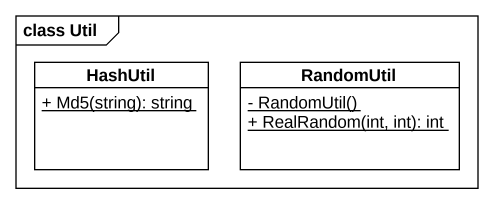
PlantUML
@startuml
mainframe class Util
hide circle
hide empty members
skinparam classAttributeIconSize 0
class HashUtil {
  {static} + Md5(string): string
}
class RandomUtil {
  {static} - RandomUtil()
  {static} + RealRandom(int, int): int
}
@enduml
